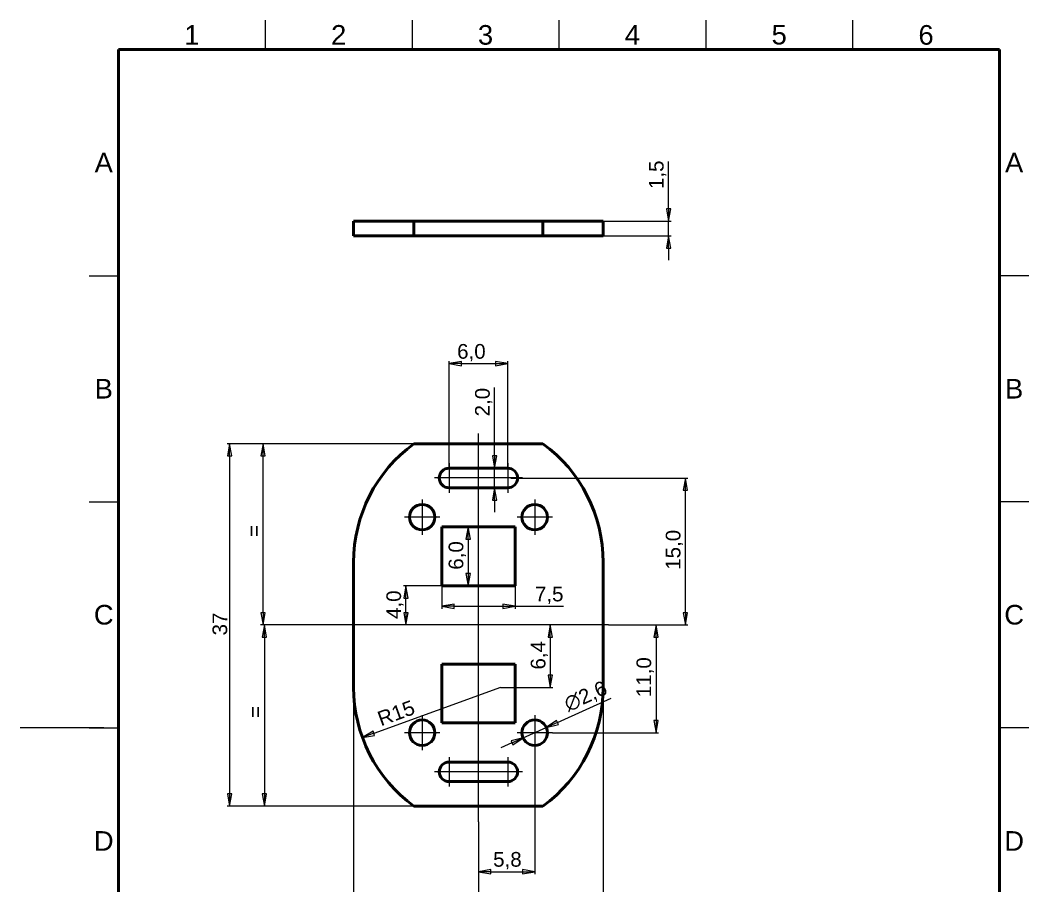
# Model space of a CAD drawing. Header units: millimetres. Extents: x 0 to 103, y 2 to 146.
# Drawn here: x 0 to 103, y 58.1 to 146.5 of the extents above; entities that cross this region are included whole.
import ezdxf

# ---------------------------------------------------------------- set-up
doc = ezdxf.new("R2010")
doc.units = ezdxf.units.MM
doc.header["$LTSCALE"] = 0.5
doc.linetypes.add('CHAIN', pattern=[0.3543, 0.2362, -0.0295, 0.0591, -0.0295])
for name, color, linetype, lineweight in [('Center Mark(INTECO)', 7, 'CHAIN', 18), ('Centerline(INTECO)', 7, 'CHAIN', 18), ('Dimensions(INTECO)', 7, 'Continuous', 25), ('Sketch Geometry(INTECO)', 7, 'Continuous', 50), ('Symbols(INTECO)', 7, 'Continuous', 18)]:
    doc.layers.add(name, color=color, linetype=linetype, lineweight=lineweight)
doc.layers.add('Visible Edges(INTECO)', color=7, linetype='Continuous', lineweight=50, true_color=0x262659)
doc.styles.add('Current-ISO-INTECO', font='arial.ttf')
doc.styles.add('Current-ISO-INTECODimensionsText', font='arial.ttf')
doc.dimstyles.new('ISO - INTECO', dxfattribs={"dimscale": 0.5, "dimtxt": 3, "dimasz": 2.5, "dimexe": 0.5, "dimexo": 0, "dimgap": 0.4, "dimtad": 1, "dimrnd": 1e-08, "dimzin": 0, "dimtxsty": 'Current-ISO-INTECODimensionsText', "dimblk": 'Filled-3', "dimcen": 0.09, "dimdle": 7, "dimclrd": 7, "dimclre": 7, "dimclrt": 7, "dimadec": 1, "dimazin": 0, "dimtfac": 0.666667, "dimtmove": 0, "dimatfit": 3, "dimfxl": 1, "dimtolj": 1, "dimlwd": 15, "dimlwe": 15, "dimarcsym": 0})

# ---------------------------------------------------------------- blocks, each defined once
blk = doc.blocks.new('Borders INTECO Okvir')
at = {"layer": 'Sketch Geometry(INTECO)', "lineweight": 25}
for p, q in [((50, 293), (50, 287)), ((80, 293), (80, 287)), ((110, 293), (110, 287)), ((140, 293), (140, 287)), ((170, 293), (170, 287)), ((14, 240.83), (20, 240.83)), ((206, 240.83), (200, 240.83)), ((14, 194.67), (20, 194.67)), ((206, 194.67), (200, 194.67)), ((17, 148.5), (-0.07, 148.5)), ((14, 148.5), (20, 148.5)), ((206, 148.5), (200, 148.5))]:
    blk.add_line(p, q, dxfattribs=at)
at = {"layer": 'Sketch Geometry(INTECO)'}
for p, q in [((200, 287), (20, 287)), ((20, 287), (20, 10)), ((200, 10), (200, 287))]:
    blk.add_line(p, q, dxfattribs=at)
at = {"layer": 'Symbols(INTECO)', "color": 7, "char_height": 4, "style": 'Current-ISO-INTECO'}
for s, insert, attachment_point in [('\\fArial|b0|i0;\\H4.0000;1', (35, 292), 2), ('\\fArial|b0|i0;\\H4.0000;2', (65, 292), 2), ('\\fArial|b0|i0;\\H4.0000;3', (95, 292), 2), ('\\fArial|b0|i0;\\H4.0000;4', (125, 292), 2), ('\\fArial|b0|i0;\\H4.0000;5', (155, 292.05), 2), ('\\fArial|b0|i0;\\H4.0000;6', (185, 292), 2), ('\\fArial|b0|i0;\\H4.0000;A', (17, 263.92), 5), ('\\fArial|b0|i0;\\H4.0000;A', (203, 263.92), 5), ('\\fArial|b0|i0;\\H4.0000;B', (17, 217.75), 5), ('\\fArial|b0|i0;\\H4.0000;B', (203, 217.75), 5), ('\\fArial|b0|i0;\\H4.0000;C', (17, 171.58), 5), ('\\fArial|b0|i0;\\H4.0000;C', (203, 171.58), 5), ('\\fArial|b0|i0;\\H4.0000;D', (17, 125.42), 5), ('\\fArial|b0|i0;\\H4.0000;D', (203, 125.42), 5)]:
    blk.add_mtext(s, dxfattribs=dict(at, insert=insert, attachment_point=attachment_point))
blk = doc.blocks.new('Filled-3')
at = {"color": 0}
for p, q in [((0, 0), (-1, 0.18)), ((-1, 0.18), (-1, -0.18)), ((-1, 0), (0, 0)), ((-1, -0.18), (0, 0))]:
    blk.add_line(p, q, dxfattribs=at)
at = {"color": 0, "flags": 128}
blk.add_lwpolyline([(-1, -0.18), (0, 0), (-1, 0.18), (-1, -0.18)], dxfattribs=at)
at = {"color": 0}
blk.add_solid([(-1, -0.18), (0, 0), (-1, 0.18), (-1, -0.18)], dxfattribs=at)
blk = doc.blocks.new('*D25')
at = {"layer": 'Defpoints', "color": 0, "linetype": 'Continuous', "transparency": 16777216}
for p in [(50.07, 99.76), (67.92, 99.76), (60.06, 84.76)]:
    blk.add_point(p, dxfattribs=at)
at = {"layer": 'Dimensions(INTECO)', "color": 7, "linetype": 'Continuous', "lineweight": 15, "transparency": 16777216}
for p, q in [((50.07, 99.76), (68.17, 99.76)), ((67.92, 86.01), (67.92, 98.51)), ((60.06, 84.76), (68.17, 84.76))]:
    blk.add_line(p, q, dxfattribs=at)
at = {"layer": 'Dimensions(INTECO)', "color": 7, "linetype": 'Continuous', "lineweight": 15, "transparency": 16777216, "xscale": 1.25, "yscale": 1.25, "zscale": 1.25}
for p, rotation in [((67.92, 99.76), 90), ((67.92, 84.76), 270)]:
    blk.add_blockref('Filled-3', p, dxfattribs=dict(at, rotation=rotation))
at = {"layer": 'Dimensions(INTECO)', "color": 7, "linetype": 'Continuous', "lineweight": 18, "transparency": 16777216, "insert": (65.91, 90.39), "char_height": 1.5, "attachment_point": 1, "rotation": 90, "style": 'Current-ISO-INTECODimensionsText'}
blk.add_mtext('\\A1;15,0', dxfattribs=at)
blk = doc.blocks.new('*D26')
at = {"layer": 'Defpoints', "color": 0, "linetype": 'Continuous', "transparency": 16777216}
for p in [(60.06, 84.76), (54.33, 73.76), (64.92, 73.76)]:
    blk.add_point(p, dxfattribs=at)
at = {"layer": 'Dimensions(INTECO)', "color": 7, "linetype": 'Continuous', "lineweight": 15, "transparency": 16777216}
for p, q in [((60.06, 84.76), (65.17, 84.76)), ((64.92, 83.51), (64.92, 75.01)), ((54.33, 73.76), (65.17, 73.76))]:
    blk.add_line(p, q, dxfattribs=at)
at = {"layer": 'Dimensions(INTECO)', "color": 7, "linetype": 'Continuous', "lineweight": 15, "transparency": 16777216, "xscale": 1.25, "yscale": 1.25, "zscale": 1.25}
for p, rotation in [((64.92, 84.76), 90), ((64.92, 73.76), 270)]:
    blk.add_blockref('Filled-3', p, dxfattribs=dict(at, rotation=rotation))
at = {"layer": 'Dimensions(INTECO)', "color": 7, "linetype": 'Continuous', "lineweight": 18, "transparency": 16777216, "insert": (62.92, 77.39), "char_height": 1.5, "attachment_point": 1, "rotation": 90, "style": 'Current-ISO-INTECODimensionsText'}
blk.add_mtext('\\A1;11,0', dxfattribs=at)
blk = doc.blocks.new('*D27')
at = {"layer": 'Defpoints', "color": 0, "linetype": 'Continuous', "transparency": 16777216}
for p in [(52.53, 71.96), (46.78, 64.65), (52.53, 59.57)]:
    blk.add_point(p, dxfattribs=at)
at = {"layer": 'Dimensions(INTECO)', "color": 7, "linetype": 'Continuous', "lineweight": 15, "transparency": 16777216}
for p, q in [((52.53, 71.96), (52.53, 59.32)), ((46.78, 64.65), (46.78, 59.32)), ((48.03, 59.57), (51.28, 59.57))]:
    blk.add_line(p, q, dxfattribs=at)
at = {"layer": 'Dimensions(INTECO)', "color": 7, "linetype": 'Continuous', "lineweight": 15, "transparency": 16777216, "xscale": 1.25, "yscale": 1.25, "zscale": 1.25, "rotation": 180}
blk.add_blockref('Filled-3', (46.78, 59.57), dxfattribs=at)
at = {"layer": 'Dimensions(INTECO)', "color": 7, "linetype": 'Continuous', "lineweight": 15, "transparency": 16777216, "xscale": 1.25, "yscale": 1.25, "zscale": 1.25}
blk.add_blockref('Filled-3', (52.53, 59.57), dxfattribs=at)
at = {"layer": 'Dimensions(INTECO)', "color": 7, "linetype": 'Continuous', "lineweight": 18, "transparency": 16777216, "insert": (48.28, 61.58), "char_height": 1.5, "attachment_point": 1, "style": 'Current-ISO-INTECODimensionsText'}
blk.add_mtext('\\A1;5,8', dxfattribs=at)
blk = doc.blocks.new('*D28')
at = {"layer": 'Defpoints', "color": 0, "linetype": 'Continuous', "transparency": 16777216}
for p in [(24.78, 103.26), (40.19, 103.26), (33.47, 84.76)]:
    blk.add_point(p, dxfattribs=at)
at = {"layer": 'Dimensions(INTECO)', "color": 7, "linetype": 'Continuous', "lineweight": 15, "transparency": 16777216}
for p, q in [((40.19, 103.26), (24.53, 103.26)), ((24.78, 86.01), (24.78, 102.01)), ((33.47, 84.76), (24.53, 84.76))]:
    blk.add_line(p, q, dxfattribs=at)
at = {"layer": 'Dimensions(INTECO)', "color": 7, "linetype": 'Continuous', "lineweight": 15, "transparency": 16777216, "xscale": 1.25, "yscale": 1.25, "zscale": 1.25}
for p, rotation in [((24.78, 103.26), 90), ((24.78, 84.76), 270)]:
    blk.add_blockref('Filled-3', p, dxfattribs=dict(at, rotation=rotation))
at = {"layer": 'Dimensions(INTECO)', "color": 7, "linetype": 'Continuous', "lineweight": 18, "transparency": 16777216, "insert": (23.08, 93.17), "char_height": 1.5, "attachment_point": 1, "rotation": 90, "style": 'Current-ISO-INTECODimensionsText'}
blk.add_mtext('\\A1; \\fArial|b0|i0;\\H1.5000;=', dxfattribs=at)
blk = doc.blocks.new('*D29')
at = {"layer": 'Defpoints', "color": 0, "linetype": 'Continuous', "transparency": 16777216}
for p in [(33.47, 84.76), (24.91, 66.26), (40.19, 66.26)]:
    blk.add_point(p, dxfattribs=at)
at = {"layer": 'Dimensions(INTECO)', "color": 7, "linetype": 'Continuous', "lineweight": 15, "transparency": 16777216}
for p, q in [((33.47, 84.76), (24.66, 84.76)), ((24.91, 83.51), (24.91, 67.51)), ((40.19, 66.26), (24.66, 66.26))]:
    blk.add_line(p, q, dxfattribs=at)
at = {"layer": 'Dimensions(INTECO)', "color": 7, "linetype": 'Continuous', "lineweight": 15, "transparency": 16777216, "xscale": 1.25, "yscale": 1.25, "zscale": 1.25}
for p, rotation in [((24.91, 84.76), 90), ((24.91, 66.26), 270)]:
    blk.add_blockref('Filled-3', p, dxfattribs=dict(at, rotation=rotation))
at = {"layer": 'Dimensions(INTECO)', "color": 7, "linetype": 'Continuous', "lineweight": 18, "transparency": 16777216, "insert": (23.21, 74.67), "char_height": 1.5, "attachment_point": 1, "rotation": 90, "style": 'Current-ISO-INTECODimensionsText'}
blk.add_mtext('\\A1; \\fArial|b0|i0;\\H1.5000;=', dxfattribs=at)
blk = doc.blocks.new('*D30')
at = {"layer": 'Defpoints', "color": 0, "linetype": 'Continuous', "transparency": 16777216}
for p in [(40.19, 103.26), (21.35, 66.26), (40.19, 66.26)]:
    blk.add_point(p, dxfattribs=at)
at = {"layer": 'Dimensions(INTECO)', "color": 7, "linetype": 'Continuous', "lineweight": 15, "transparency": 16777216}
for p, q in [((40.19, 103.26), (21.1, 103.26)), ((21.35, 102.01), (21.35, 67.51)), ((40.19, 66.26), (21.1, 66.26))]:
    blk.add_line(p, q, dxfattribs=at)
at = {"layer": 'Dimensions(INTECO)', "color": 7, "linetype": 'Continuous', "lineweight": 15, "transparency": 16777216, "xscale": 1.25, "yscale": 1.25, "zscale": 1.25}
for p, rotation in [((21.35, 103.26), 90), ((21.35, 66.26), 270)]:
    blk.add_blockref('Filled-3', p, dxfattribs=dict(at, rotation=rotation))
at = {"layer": 'Dimensions(INTECO)', "color": 7, "linetype": 'Continuous', "lineweight": 18, "transparency": 16777216, "insert": (19.61, 83.69), "char_height": 1.5, "attachment_point": 1, "rotation": 90, "style": 'Current-ISO-INTECODimensionsText'}
blk.add_mtext('\\A1;37', dxfattribs=at)
blk = doc.blocks.new('*D31')
at = {"layer": 'Defpoints', "color": 0, "linetype": 'Continuous', "transparency": 16777216}
for p in [(53.71, 74.3), (51.34, 73.23)]:
    blk.add_point(p, dxfattribs=at)
at = {"layer": 'Dimensions(INTECO)', "color": 7, "linetype": 'Continuous', "lineweight": 15, "transparency": 16777216}
for p, q in [((54.85, 74.81), (60.33, 77.28)), ((51.34, 73.23), (53.71, 74.3)), ((50.2, 72.72), (49.06, 72.2))]:
    blk.add_line(p, q, dxfattribs=at)
at = {"layer": 'Dimensions(INTECO)', "color": 7, "linetype": 'Continuous', "lineweight": 15, "transparency": 16777216, "xscale": 1.25, "yscale": 1.25, "zscale": 1.25}
for p, rotation in [((53.71, 74.3), 204.2415219147251), ((51.34, 73.23), 24.24152191472509)]:
    blk.add_blockref('Filled-3', p, dxfattribs=dict(at, rotation=rotation))
at = {"layer": 'Dimensions(INTECO)', "color": 7, "linetype": 'Continuous', "lineweight": 18, "transparency": 16777216, "insert": (55.33, 77.28), "char_height": 1.5, "attachment_point": 1, "rotation": 24.2415, "style": 'Current-ISO-INTECODimensionsText'}
blk.add_mtext('\\A1;∅2,6', dxfattribs=at)
blk = doc.blocks.new('*D32')
at = {"layer": 'Defpoints', "color": 0, "linetype": 'Continuous', "transparency": 16777216}
for p in [(39.37, 88.76), (43.03, 88.76), (39.37, 84.76)]:
    blk.add_point(p, dxfattribs=at)
at = {"layer": 'Dimensions(INTECO)', "color": 7, "linetype": 'Continuous', "lineweight": 15, "transparency": 16777216}
for p, q in [((43.03, 88.76), (39.12, 88.76)), ((39.37, 86.01), (39.37, 87.51))]:
    blk.add_line(p, q, dxfattribs=at)
at = {"layer": 'Dimensions(INTECO)', "color": 7, "linetype": 'Continuous', "lineweight": 15, "transparency": 16777216, "xscale": 1.25, "yscale": 1.25, "zscale": 1.25}
for p, rotation in [((39.37, 88.76), 90), ((39.37, 84.76), 270)]:
    blk.add_blockref('Filled-3', p, dxfattribs=dict(at, rotation=rotation))
at = {"layer": 'Dimensions(INTECO)', "color": 7, "linetype": 'Continuous', "lineweight": 18, "transparency": 16777216, "insert": (37.37, 85.37), "char_height": 1.5, "attachment_point": 1, "rotation": 90, "style": 'Current-ISO-INTECODimensionsText'}
blk.add_mtext('\\A1;4,0', dxfattribs=at)
blk = doc.blocks.new('*D33')
at = {"layer": 'Defpoints', "color": 0, "linetype": 'Continuous', "transparency": 16777216}
for p in [(43.03, 94.76), (43.03, 88.76), (45.73, 88.76)]:
    blk.add_point(p, dxfattribs=at)
at = {"layer": 'Dimensions(INTECO)', "color": 7, "linetype": 'Continuous', "lineweight": 15, "transparency": 16777216}
for p, q in [((43.03, 94.76), (45.98, 94.76)), ((45.73, 93.51), (45.73, 90.01)), ((43.03, 88.76), (45.98, 88.76))]:
    blk.add_line(p, q, dxfattribs=at)
at = {"layer": 'Dimensions(INTECO)', "color": 7, "linetype": 'Continuous', "lineweight": 15, "transparency": 16777216, "xscale": 1.25, "yscale": 1.25, "zscale": 1.25}
for p, rotation in [((45.73, 94.76), 90), ((45.73, 88.76), 270)]:
    blk.add_blockref('Filled-3', p, dxfattribs=dict(at, rotation=rotation))
at = {"layer": 'Dimensions(INTECO)', "color": 7, "linetype": 'Continuous', "lineweight": 18, "transparency": 16777216, "insert": (43.73, 90.4), "char_height": 1.5, "attachment_point": 1, "rotation": 90, "style": 'Current-ISO-INTECODimensionsText'}
blk.add_mtext('\\A1;6,0', dxfattribs=at)
blk = doc.blocks.new('*D34')
at = {"layer": 'Defpoints', "color": 0, "linetype": 'Continuous', "transparency": 16777216}
for p in [(43.03, 88.76), (50.53, 88.76), (43.03, 86.67)]:
    blk.add_point(p, dxfattribs=at)
at = {"layer": 'Dimensions(INTECO)', "color": 7, "linetype": 'Continuous', "lineweight": 15, "transparency": 16777216}
for p, q in [((43.03, 88.76), (43.03, 86.42)), ((50.53, 88.76), (50.53, 86.42)), ((44.28, 86.67), (49.28, 86.67)), ((50.53, 86.67), (55.48, 86.67))]:
    blk.add_line(p, q, dxfattribs=at)
at = {"layer": 'Dimensions(INTECO)', "color": 7, "linetype": 'Continuous', "lineweight": 15, "transparency": 16777216, "xscale": 1.25, "yscale": 1.25, "zscale": 1.25, "rotation": 180}
blk.add_blockref('Filled-3', (43.03, 86.67), dxfattribs=at)
at = {"layer": 'Dimensions(INTECO)', "color": 7, "linetype": 'Continuous', "lineweight": 15, "transparency": 16777216, "xscale": 1.25, "yscale": 1.25, "zscale": 1.25}
blk.add_blockref('Filled-3', (50.53, 86.67), dxfattribs=at)
at = {"layer": 'Dimensions(INTECO)', "color": 7, "linetype": 'Continuous', "lineweight": 18, "transparency": 16777216, "insert": (52.55, 88.67), "char_height": 1.5, "attachment_point": 1, "style": 'Current-ISO-INTECODimensionsText'}
blk.add_mtext('\\A1;7,5', dxfattribs=at)
blk = doc.blocks.new('*D35')
at = {"layer": 'Defpoints', "color": 0, "linetype": 'Continuous', "transparency": 16777216}
for p in [(49.78, 111.44), (43.78, 100.76), (49.78, 100.76)]:
    blk.add_point(p, dxfattribs=at)
at = {"layer": 'Dimensions(INTECO)', "color": 7, "linetype": 'Continuous', "lineweight": 15, "transparency": 16777216}
for p, q in [((43.78, 100.76), (43.78, 111.69)), ((45.03, 111.44), (48.53, 111.44)), ((49.78, 100.76), (49.78, 111.69))]:
    blk.add_line(p, q, dxfattribs=at)
at = {"layer": 'Dimensions(INTECO)', "color": 7, "linetype": 'Continuous', "lineweight": 15, "transparency": 16777216, "xscale": 1.25, "yscale": 1.25, "zscale": 1.25, "rotation": 180}
blk.add_blockref('Filled-3', (43.78, 111.44), dxfattribs=at)
at = {"layer": 'Dimensions(INTECO)', "color": 7, "linetype": 'Continuous', "lineweight": 15, "transparency": 16777216, "xscale": 1.25, "yscale": 1.25, "zscale": 1.25}
blk.add_blockref('Filled-3', (49.78, 111.44), dxfattribs=at)
at = {"layer": 'Dimensions(INTECO)', "color": 7, "linetype": 'Continuous', "lineweight": 18, "transparency": 16777216, "insert": (44.6, 113.44), "char_height": 1.5, "attachment_point": 1, "style": 'Current-ISO-INTECODimensionsText'}
blk.add_mtext('\\A1;6,0', dxfattribs=at)
blk = doc.blocks.new('*D36')
at = {"layer": 'Defpoints', "color": 0, "linetype": 'Continuous', "transparency": 16777216}
for p in [(43.78, 100.76), (48.43, 100.76), (43.78, 98.76)]:
    blk.add_point(p, dxfattribs=at)
at = {"layer": 'Dimensions(INTECO)', "color": 7, "linetype": 'Continuous', "lineweight": 15, "transparency": 16777216}
for p, q in [((48.43, 102.01), (48.43, 109)), ((48.43, 98.76), (48.43, 100.76)), ((48.43, 97.51), (48.43, 96.26))]:
    blk.add_line(p, q, dxfattribs=at)
at = {"layer": 'Dimensions(INTECO)', "color": 7, "linetype": 'Continuous', "lineweight": 15, "transparency": 16777216, "xscale": 1.25, "yscale": 1.25, "zscale": 1.25}
for p, rotation in [((48.43, 100.76), 270), ((48.43, 98.76), 90)]:
    blk.add_blockref('Filled-3', p, dxfattribs=dict(at, rotation=rotation))
at = {"layer": 'Dimensions(INTECO)', "color": 7, "linetype": 'Continuous', "lineweight": 18, "transparency": 16777216, "insert": (46.43, 106.05), "char_height": 1.5, "attachment_point": 1, "rotation": 90, "style": 'Current-ISO-INTECODimensionsText'}
blk.add_mtext('\\A1;2,0', dxfattribs=at)
blk = doc.blocks.new('*D37')
at = {"layer": 'Defpoints', "color": 0, "linetype": 'Continuous', "transparency": 16777216}
for p in [(49.03, 78.38), (34.92, 73.27)]:
    blk.add_point(p, dxfattribs=at)
at = {"layer": 'Dimensions(INTECO)', "color": 7, "linetype": 'Continuous', "lineweight": 15, "transparency": 16777216}
blk.add_line((49.03, 78.38), (36.1, 73.69), dxfattribs=at)
at = {"layer": 'Dimensions(INTECO)', "color": 7, "linetype": 'Continuous', "lineweight": 15, "transparency": 16777216, "xscale": 1.25, "yscale": 1.25, "zscale": 1.25, "rotation": 199.9356314534135}
blk.add_blockref('Filled-3', (34.92, 73.27), dxfattribs=at)
at = {"layer": 'Dimensions(INTECO)', "color": 7, "linetype": 'Continuous', "lineweight": 18, "transparency": 16777216, "insert": (36.3, 75.82), "char_height": 1.5, "attachment_point": 1, "rotation": 19.9356, "style": 'Current-ISO-INTECODimensionsText'}
blk.add_mtext('\\A1;R15', dxfattribs=at)
blk = doc.blocks.new('*D38')
at = {"layer": 'Defpoints', "color": 0, "linetype": 'Continuous', "transparency": 16777216}
for p in [(54.12, 84.76), (49.03, 78.38), (54.12, 78.38)]:
    blk.add_point(p, dxfattribs=at)
at = {"layer": 'Dimensions(INTECO)', "color": 7, "linetype": 'Continuous', "lineweight": 15, "transparency": 16777216}
for p, q in [((54.12, 83.51), (54.12, 79.63)), ((49.03, 78.38), (54.37, 78.38))]:
    blk.add_line(p, q, dxfattribs=at)
at = {"layer": 'Dimensions(INTECO)', "color": 7, "linetype": 'Continuous', "lineweight": 15, "transparency": 16777216, "xscale": 1.25, "yscale": 1.25, "zscale": 1.25}
for p, rotation in [((54.12, 84.76), 90), ((54.12, 78.38), 270)]:
    blk.add_blockref('Filled-3', p, dxfattribs=dict(at, rotation=rotation))
at = {"layer": 'Dimensions(INTECO)', "color": 7, "linetype": 'Continuous', "lineweight": 18, "transparency": 16777216, "insert": (52.12, 80.21), "char_height": 1.5, "attachment_point": 1, "rotation": 90, "style": 'Current-ISO-INTECODimensionsText'}
blk.add_mtext('\\A1;6,4', dxfattribs=at)
blk = doc.blocks.new('*D39')
at = {"layer": 'Defpoints', "color": 0, "linetype": 'Continuous', "transparency": 16777216}
for p in [(34.03, 78.38), (46.78, 64.65), (46.78, 52.41)]:
    blk.add_point(p, dxfattribs=at)
at = {"layer": 'Dimensions(INTECO)', "color": 7, "linetype": 'Continuous', "lineweight": 15, "transparency": 16777216}
for p, q in [((34.03, 78.38), (34.03, 52.16)), ((46.78, 64.65), (46.78, 52.16)), ((35.28, 52.41), (45.53, 52.41))]:
    blk.add_line(p, q, dxfattribs=at)
at = {"layer": 'Dimensions(INTECO)', "color": 7, "linetype": 'Continuous', "lineweight": 15, "transparency": 16777216, "xscale": 1.25, "yscale": 1.25, "zscale": 1.25, "rotation": 180}
blk.add_blockref('Filled-3', (34.03, 52.41), dxfattribs=at)
at = {"layer": 'Dimensions(INTECO)', "color": 7, "linetype": 'Continuous', "lineweight": 15, "transparency": 16777216, "xscale": 1.25, "yscale": 1.25, "zscale": 1.25}
blk.add_blockref('Filled-3', (46.78, 52.41), dxfattribs=at)
at = {"layer": 'Dimensions(INTECO)', "color": 7, "linetype": 'Continuous', "lineweight": 18, "transparency": 16777216, "insert": (39.56, 54.11), "char_height": 1.5, "attachment_point": 1, "style": 'Current-ISO-INTECODimensionsText'}
blk.add_mtext('\\A1; \\fArial|b0|i0;\\H1.5000;=', dxfattribs=at)
blk = doc.blocks.new('*D40')
at = {"layer": 'Defpoints', "color": 0, "linetype": 'Continuous', "transparency": 16777216}
for p in [(59.53, 78.38), (46.78, 64.65), (59.53, 52.4)]:
    blk.add_point(p, dxfattribs=at)
at = {"layer": 'Dimensions(INTECO)', "color": 7, "linetype": 'Continuous', "lineweight": 15, "transparency": 16777216}
for p, q in [((59.53, 78.38), (59.53, 52.15)), ((46.78, 64.65), (46.78, 52.15)), ((48.03, 52.4), (58.28, 52.4))]:
    blk.add_line(p, q, dxfattribs=at)
at = {"layer": 'Dimensions(INTECO)', "color": 7, "linetype": 'Continuous', "lineweight": 15, "transparency": 16777216, "xscale": 1.25, "yscale": 1.25, "zscale": 1.25, "rotation": 180}
blk.add_blockref('Filled-3', (46.78, 52.4), dxfattribs=at)
at = {"layer": 'Dimensions(INTECO)', "color": 7, "linetype": 'Continuous', "lineweight": 15, "transparency": 16777216, "xscale": 1.25, "yscale": 1.25, "zscale": 1.25}
blk.add_blockref('Filled-3', (59.53, 52.4), dxfattribs=at)
at = {"layer": 'Dimensions(INTECO)', "color": 7, "linetype": 'Continuous', "lineweight": 18, "transparency": 16777216, "insert": (52.31, 54.1), "char_height": 1.5, "attachment_point": 1, "style": 'Current-ISO-INTECODimensionsText'}
blk.add_mtext('\\A1; \\fArial|b0|i0;\\H1.5000;=', dxfattribs=at)
blk = doc.blocks.new('*D41')
at = {"layer": 'Defpoints', "color": 0, "linetype": 'Continuous', "transparency": 16777216}
for p in [(34.03, 78.38), (59.53, 78.38), (59.53, 47.93)]:
    blk.add_point(p, dxfattribs=at)
at = {"layer": 'Dimensions(INTECO)', "color": 7, "linetype": 'Continuous', "lineweight": 15, "transparency": 16777216}
for p, q in [((34.03, 78.38), (34.03, 47.68)), ((59.53, 78.38), (59.53, 47.68)), ((35.28, 47.93), (58.28, 47.93))]:
    blk.add_line(p, q, dxfattribs=at)
at = {"layer": 'Dimensions(INTECO)', "color": 7, "linetype": 'Continuous', "lineweight": 15, "transparency": 16777216, "xscale": 1.25, "yscale": 1.25, "zscale": 1.25, "rotation": 180}
blk.add_blockref('Filled-3', (34.03, 47.93), dxfattribs=at)
at = {"layer": 'Dimensions(INTECO)', "color": 7, "linetype": 'Continuous', "lineweight": 15, "transparency": 16777216, "xscale": 1.25, "yscale": 1.25, "zscale": 1.25}
blk.add_blockref('Filled-3', (59.53, 47.93), dxfattribs=at)
at = {"layer": 'Dimensions(INTECO)', "color": 7, "linetype": 'Continuous', "lineweight": 18, "transparency": 16777216, "insert": (45.69, 49.66), "char_height": 1.5, "attachment_point": 1, "style": 'Current-ISO-INTECODimensionsText'}
blk.add_mtext('\\A1;26', dxfattribs=at)
blk = doc.blocks.new('*D42')
at = {"layer": 'Defpoints', "color": 0, "linetype": 'Continuous', "transparency": 16777216}
for p in [(53.36, 125.99), (66.2, 125.99), (53.36, 124.49)]:
    blk.add_point(p, dxfattribs=at)
at = {"layer": 'Dimensions(INTECO)', "color": 7, "linetype": 'Continuous', "lineweight": 15, "transparency": 16777216}
for p, q in [((66.2, 127.24), (66.2, 132.06)), ((53.36, 125.99), (66.45, 125.99)), ((66.2, 124.49), (66.2, 125.99)), ((53.36, 124.49), (66.45, 124.49)), ((66.2, 123.24), (66.2, 121.99))]:
    blk.add_line(p, q, dxfattribs=at)
at = {"layer": 'Dimensions(INTECO)', "color": 7, "linetype": 'Continuous', "lineweight": 15, "transparency": 16777216, "xscale": 1.25, "yscale": 1.25, "zscale": 1.25}
for p, rotation in [((66.2, 125.99), 270), ((66.2, 124.49), 90)]:
    blk.add_blockref('Filled-3', p, dxfattribs=dict(at, rotation=rotation))
at = {"layer": 'Dimensions(INTECO)', "color": 7, "linetype": 'Continuous', "lineweight": 18, "transparency": 16777216, "insert": (64.19, 129.26), "char_height": 1.5, "attachment_point": 1, "rotation": 90, "style": 'Current-ISO-INTECODimensionsText'}
blk.add_mtext('\\A1;1,5', dxfattribs=at)

msp = doc.modelspace()

# ---------------------------------------------------------------- linework, layer by layer
at = {"layer": 'Center Mark(INTECO)', "linetype": 'Continuous'}
for p, q in [((43.775, 101.263), (43.775, 98.263)), ((49.775, 101.263), (49.775, 98.263)), ((50.07, 99.763), (42.275, 99.763)), ((51.275, 99.763), (49.525, 99.763)), ((41.025, 97.563), (41.025, 93.963)), ((52.525, 97.563), (52.525, 93.963)), ((42.825, 95.763), (39.225, 95.763)), ((54.325, 95.763), (50.725, 95.763)), ((41.025, 75.563), (41.025, 71.963)), ((52.525, 75.563), (52.525, 71.963)), ((42.825, 73.763), (39.225, 73.763)), ((54.325, 73.763), (50.725, 73.763)), ((43.775, 71.263), (43.775, 68.263)), ((49.775, 71.263), (49.775, 68.263)), ((49.694, 69.763), (42.275, 69.763)), ((51.275, 69.763), (49.525, 69.763))]:
    msp.add_line(p, q, dxfattribs=at)
at = {"layer": 'Centerline(INTECO)', "linetype": 'Continuous'}
for p, q in [((46.775, 64.654), (46.775, 104.321)), ((60.062, 84.763), (33.467, 84.763))]:
    msp.add_line(p, q, dxfattribs=at)
at = {"layer": 'Visible Edges(INTECO)'}
for p, q in [((34.025, 125.985), (40.186, 125.985)), ((34.025, 124.485), (34.025, 125.985)), ((40.186, 124.485), (40.186, 125.985)), ((53.364, 125.985), (40.186, 125.985)), ((53.364, 124.485), (53.364, 125.985)), ((59.525, 125.985), (53.364, 125.985)), ((59.525, 124.485), (59.525, 125.985)), ((40.186, 124.485), (34.025, 124.485)), ((53.364, 124.485), (40.186, 124.485)), ((53.364, 124.485), (59.525, 124.485)), ((53.364, 103.263), (40.186, 103.263)), ((43.775, 100.763), (49.775, 100.763)), ((49.775, 98.763), (43.775, 98.763)), ((43.025, 94.763), (43.025, 88.763)), ((43.025, 94.763), (50.525, 94.763)), ((50.525, 94.763), (50.525, 88.763)), ((34.025, 78.382), (34.025, 91.145)), ((59.525, 78.382), (59.525, 91.145)), ((50.525, 88.763), (43.025, 88.763)), ((43.025, 80.763), (43.025, 74.763)), ((43.025, 80.763), (50.525, 80.763)), ((50.525, 80.763), (50.525, 74.763)), ((50.525, 74.763), (43.025, 74.763)), ((43.775, 70.763), (49.775, 70.763)), ((49.775, 68.763), (43.775, 68.763)), ((53.364, 66.263), (40.186, 66.263))]:
    msp.add_line(p, q, dxfattribs=at)
for centre in [(41.025, 95.763), (52.525, 95.763), (41.025, 73.763), (52.525, 73.763)]:
    msp.add_circle(centre, 1.3, dxfattribs=at)
for centre, radius, start, end in [((49.025, 91.145), 15, 126.10678, 180), ((44.525, 91.145), 15, 0, 53.89322), ((43.775, 99.763), 1, 90, 270), ((49.775, 99.763), 1, 270, 90), ((49.025, 78.382), 15, 180, 233.89322), ((44.525, 78.382), 15, 306.10678, 0), ((43.775, 69.763), 1, 90, 270), ((49.775, 69.763), 1, 270, 90)]:
    msp.add_arc(centre, radius, start, end, dxfattribs=at)

# ---------------------------------------------------------------- block references
at = {"xscale": 0.5, "yscale": 0.5, "zscale": 0.5}
msp.add_blockref('Borders INTECO Okvir', (0, 0), dxfattribs=at)

# ---------------------------------------------------------------- dimensions: what is measured, and where the dimension line sits
at = {"layer": 'Dimensions(INTECO)', "color": 7, "linetype": 'Continuous', "lineweight": 18}
for base, p1, p2, angle, override, picture, middle in [((66.196, 125.985), (53.364, 124.485), (53.364, 125.985), 90, {"dimgap": 0.4, "dimdec": 1, "dimtol": 0, "dimlim": 0, "dimtp": 0, "dimtm": 0, "dimtdec": 1, "dimtofl": 1, "dimatfit": 1}, '*D42', (66.196, 130.56)), ((49.775, 111.441), (43.775, 100.763), (49.775, 100.763), 180, {"dimgap": 0.4, "dimdec": 1, "dimtol": 0, "dimlim": 0, "dimtp": 0, "dimtm": 0, "dimtdec": 1, "dimtofl": 0, "dimatfit": 1}, '*D35', (45.969, 111.441)), ((48.428, 100.763), (43.775, 98.763), (43.775, 100.763), 90, {"dimgap": 0.4, "dimdec": 1, "dimse1": 1, "dimse2": 1, "dimtol": 0, "dimlim": 0, "dimtp": 0, "dimtm": 0, "dimtdec": 1, "dimtofl": 1, "dimatfit": 1}, '*D36', (48.428, 107.423)), ((21.347, 66.263), (40.186, 103.263), (40.186, 66.263), 90, {"dimgap": 0.4, "dimdec": 0, "dimtol": 0, "dimlim": 0, "dimtp": 0, "dimtm": 0, "dimtdec": 0, "dimtofl": 0, "dimatfit": 1}, '*D30', (21.347, 84.763)), ((67.917, 99.763), (60.062, 84.763), (50.07, 99.763), 90, {"dimgap": 0.4, "dimdec": 1, "dimtol": 0, "dimlim": 0, "dimtp": 0, "dimtm": 0, "dimtdec": 1, "dimtofl": 0, "dimatfit": 1}, '*D25', (67.917, 92.263)), ((45.729, 88.763), (43.025, 94.763), (43.025, 88.763), 90, {"dimgap": 0.4, "dimdec": 1, "dimtol": 0, "dimlim": 0, "dimtp": 0, "dimtm": 0, "dimtdec": 1, "dimtofl": 0, "dimatfit": 1}, '*D33', (45.729, 91.763)), ((39.373, 88.763), (39.373, 84.763), (43.025, 88.763), 90, {"dimgap": 0.4, "dimdec": 1, "dimse1": 1, "dimtol": 0, "dimlim": 0, "dimtp": 0, "dimtm": 0, "dimtdec": 1, "dimtofl": 0, "dimatfit": 1}, '*D32', (39.373, 86.763)), ((43.025, 86.674), (50.525, 88.763), (43.025, 88.763), 180, {"dimgap": 0.4, "dimdec": 1, "dimtol": 0, "dimlim": 0, "dimtp": 0, "dimtm": 0, "dimtdec": 1, "dimtofl": 0, "dimatfit": 2}, '*D34', (53.915, 86.674)), ((54.125, 78.382), (54.125, 84.763), (49.025, 78.382), 90, {"dimgap": 0.4, "dimdec": 1, "dimse1": 1, "dimtol": 0, "dimlim": 0, "dimtp": 0, "dimtm": 0, "dimtdec": 1, "dimtofl": 0, "dimatfit": 1}, '*D38', (54.125, 81.573)), ((64.924, 73.763), (60.062, 84.763), (54.325, 73.763), 90, {"dimgap": 0.4, "dimdec": 1, "dimtol": 0, "dimlim": 0, "dimtp": 0, "dimtm": 0, "dimtdec": 1, "dimtofl": 0, "dimatfit": 1}, '*D26', (64.924, 79.263))]:
    dim = msp.add_linear_dim(base=base, p1=p1, p2=p2, angle=angle, dimstyle='ISO - INTECO', override=override, dxfattribs=at)
    dim.commit()
    dim.dimension.update_dxf_attribs({"geometry": picture, "text_midpoint": middle, "dimtype": 160})
for base, p2, picture, middle in [((24.782, 103.263), (40.186, 103.263), '*D28', (24.782, 94.013)), ((24.909, 66.263), (40.186, 66.263), '*D29', (24.909, 75.513))]:
    dim = msp.add_linear_dim(base=base, p1=(33.467, 84.763), p2=p2, angle=90, text=' \\fArial|b0|i0;\\H1.5000;=', dimstyle='ISO - INTECO', override={"dimgap": 0.4, "dimdec": 2, "dimtol": 0, "dimlim": 0, "dimtp": 0, "dimtm": 0, "dimtdec": 2, "dimtofl": 0, "dimatfit": 1}, dxfattribs=at)
    dim.commit()
    dim.dimension.update_dxf_attribs({"geometry": picture, "text_midpoint": middle, "dimtype": 160})
for base, p1, p2, picture, middle in [((46.775, 52.407), (34.025, 78.382), (46.775, 64.654), '*D39', (40.4, 52.407)), ((59.525, 52.398), (46.775, 64.654), (59.525, 78.382), '*D40', (53.15, 52.398))]:
    dim = msp.add_linear_dim(base=base, p1=p1, p2=p2, text=' \\fArial|b0|i0;\\H1.5000;=', dimstyle='ISO - INTECO', override={"dimgap": 0.4, "dimdec": 2, "dimtol": 0, "dimlim": 0, "dimtp": 0, "dimtm": 0, "dimtdec": 2, "dimtofl": 0, "dimatfit": 1}, dxfattribs=at)
    dim.commit()
    dim.dimension.update_dxf_attribs({"geometry": picture, "text_midpoint": middle, "dimtype": 160})
for base, p1, p2, override, picture, middle in [((59.525072603, 47.928606417), (34.025072603, 78.382297446), (59.525072603, 78.382297446), {"dimgap": 0.4, "dimdec": 0, "dimtol": 0, "dimlim": 0, "dimtp": 0, "dimtm": 0, "dimtdec": 0, "dimtofl": 0, "dimatfit": 1}, '*D41', (46.775072603, 47.928606417)), ((52.525072603, 59.573403149), (46.775072603, 64.653533753), (52.525072603, 71.963495293), {"dimgap": 0.4, "dimdec": 1, "dimtol": 0, "dimlim": 0, "dimtp": 0, "dimtm": 0, "dimtdec": 1, "dimtofl": 0, "dimatfit": 1}, '*D27', (49.650072603, 59.573403149))]:
    dim = msp.add_linear_dim(base=base, p1=p1, p2=p2, dimstyle='ISO - INTECO', override=override, dxfattribs=at)
    dim.commit()
    dim.dimension.update_dxf_attribs({"geometry": picture, "text_midpoint": middle, "dimtype": 160})
dim = msp.add_radius_dim(center=(49.025, 78.382), mpoint=(34.924, 73.268), dimstyle='ISO - INTECO', override={"dimgap": 0.4, "dimdec": 0, "dimlfac": 1, "dimcen": 0, "dimdle": 0, "dimtol": 0, "dimlim": 0, "dimtp": 0, "dimtm": 0, "dimtdec": 0, "dimtofl": 0, "dimtmove": 2}, dxfattribs=at)
dim.commit()
dim.dimension.update_dxf_attribs({"geometry": '*D37', "text_midpoint": (38.256, 75.716), "dimtype": 164})
dim = msp.add_diameter_dim_2p(p1=(51.34, 73.23), p2=(53.71, 74.297), dimstyle='ISO - INTECO', override={"dimgap": 0.4, "dimdec": 1, "dimlfac": 1, "dimtol": 0, "dimlim": 0, "dimtp": 0, "dimtm": 0, "dimtdec": 1, "dimatfit": 2}, dxfattribs=at)
dim.commit()
dim.dimension.update_dxf_attribs({"geometry": '*D31', "text_midpoint": (58.161, 76.301), "dimtype": 163})

doc.saveas('drawing.dxf')
